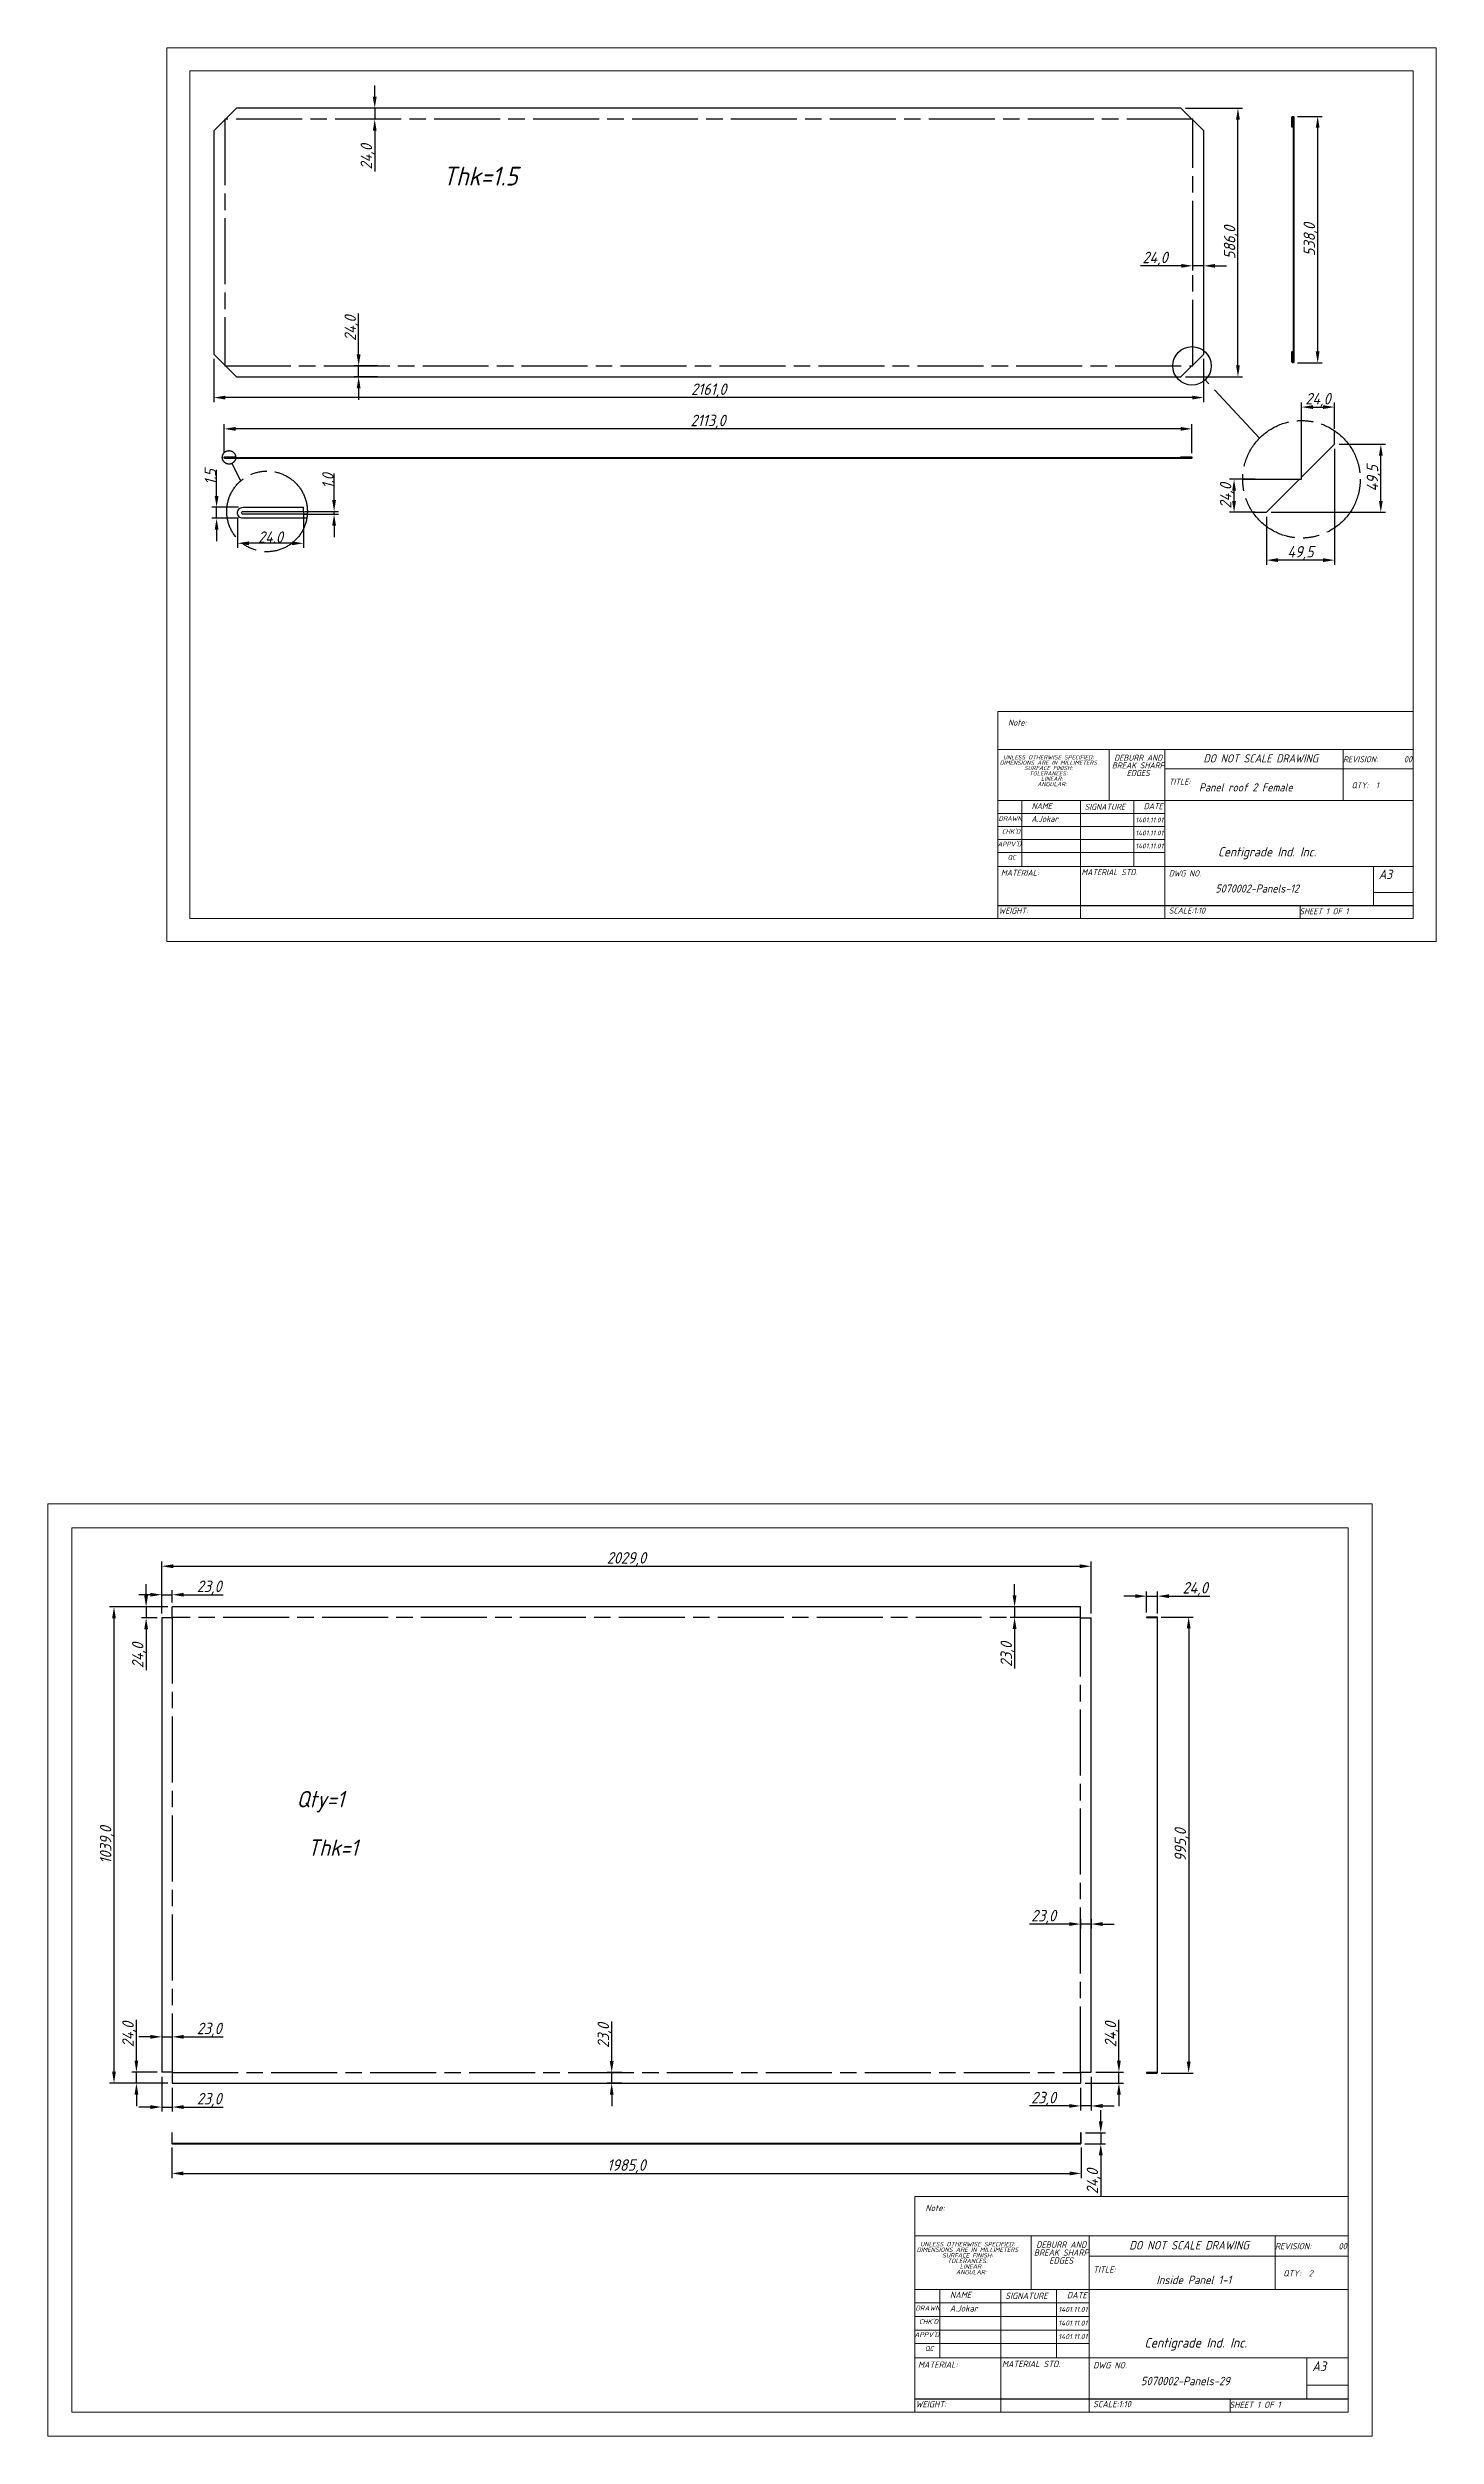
# Model space of a CAD drawing. Header units: inches. Extents: x 18597 to 101525, y -10106 to 51.
# Drawn here: x 54100 to 57131, y -5431 to -220 of the extents above; entities that cross this region are included whole.
import ezdxf

# ---------------------------------------------------------------- set-up
doc = ezdxf.new("R2010")
doc.units = ezdxf.units.IN
doc.header["$LTSCALE"] = 6
doc.header["$MEASUREMENT"] = 0
doc.linetypes.add('ACAD_ISO08W100', pattern=[36, 24, -3, 6, -3])
doc.linetypes.add('SLD-Solid', pattern=[0])
doc.styles.add('GENISO', font='geniso.shx', dxfattribs={"oblique": 15})
doc.dimstyles.new('Scale', dxfattribs={"dimscale": 10, "dimtxt": 2.5, "dimasz": 2.5, "dimexe": 1, "dimexo": 1, "dimgap": 0.1, "dimtad": 1, "dimdec": 1, "dimzin": 0, "dimtxsty": 'GENISO', "dimcen": 2.5, "dimclrd": 1, "dimclre": 1, "dimclrt": 256, "dimadec": 0, "dimazin": 0, "dimtfac": 1, "dimtdec": 1, "dimtmove": 0, "dimatfit": 3, "dimfxl": 1, "dimtzin": 0, "dimlwd": -1, "dimlwe": -1, "dimarcsym": 0})
doc.dimstyles.new('Scale 3', dxfattribs={"dimscale": 10, "dimtxt": 2.5, "dimasz": 2.5, "dimexe": 1, "dimexo": 1, "dimgap": 0.1, "dimtad": 1, "dimdec": 1, "dimlfac": 0.333333, "dimzin": 0, "dimtxsty": 'GENISO', "dimcen": 2.5, "dimclrd": 1, "dimclre": 1, "dimclrt": 256, "dimadec": 0, "dimazin": 0, "dimtfac": 1, "dimtdec": 1, "dimtmove": 0, "dimatfit": 3, "dimfxl": 1, "dimtzin": 0, "dimlwd": -1, "dimlwe": -1, "dimarcsym": 0})

# ---------------------------------------------------------------- blocks, each defined once
blk = doc.blocks.new('*D213')
at = {"color": 1, "transparency": 16777216}
for p, q in [((54725.1, -1206.7), (54725.1, -1148.6)), ((54660.8, -1231.7), (54735.1, -1231.7)), ((54660.8, -1237.7), (54735.1, -1237.7)), ((54725.1, -1237.7), (54725.1, -1231.7)), ((54725.1, -1262.7), (54725.1, -1287.7))]:
    blk.add_line(p, q, dxfattribs=at)
for points in [[(54721, -1206.7), (54729.3, -1206.7), (54725.1, -1231.7)], [(54721, -1262.7), (54729.3, -1262.7), (54725.1, -1237.7)]]:
    blk.add_solid(points, dxfattribs=at)
at = {"layer": 'Defpoints', "color": 0, "transparency": 16777216}
for p in [(54650.8, -1231.7), (54650.8, -1237.7), (54725.1, -1231.7)]:
    blk.add_point(p, dxfattribs=at)
at = {"transparency": 16777216, "insert": (54711.6, -1165.2), "char_height": 25, "attachment_point": 5, "rotation": 90, "style": 'GENISO'}
blk.add_mtext('1.0', dxfattribs=at)
blk = doc.blocks.new('*D214')
at = {"color": 1, "transparency": 16777216}
for p, q in [((54514.3, -1244.7), (54514.3, -1311.2)), ((54658.3, -1232.7), (54658.3, -1311.2)), ((54633.3, -1301.2), (54539.3, -1301.2))]:
    blk.add_line(p, q, dxfattribs=at)
for points in [[(54539.3, -1297), (54539.3, -1305.4), (54514.3, -1301.2)], [(54633.3, -1297), (54633.3, -1305.4), (54658.3, -1301.2)]]:
    blk.add_solid(points, dxfattribs=at)
at = {"layer": 'Defpoints', "color": 0, "transparency": 16777216}
for p in [(54514.3, -1234.7), (54658.3, -1222.7), (54514.3, -1301.2)]:
    blk.add_point(p, dxfattribs=at)
at = {"transparency": 16777216, "insert": (54586.3, -1287.7), "char_height": 25, "attachment_point": 5, "style": 'GENISO'}
blk.add_mtext('24.0', dxfattribs=at)
blk = doc.blocks.new('*D215')
at = {"color": 1, "transparency": 16777216}
for p, q in [((54468.6, -1197.7), (54468.6, -1140.6)), ((54516.3, -1222.7), (54458.6, -1222.7)), ((54516.3, -1246.7), (54458.6, -1246.7)), ((54468.6, -1246.7), (54468.6, -1222.7)), ((54468.6, -1271.7), (54468.6, -1296.7))]:
    blk.add_line(p, q, dxfattribs=at)
for points in [[(54464.5, -1197.7), (54472.8, -1197.7), (54468.6, -1222.7)], [(54464.5, -1271.7), (54472.8, -1271.7), (54468.6, -1246.7)]]:
    blk.add_solid(points, dxfattribs=at)
at = {"layer": 'Defpoints', "color": 0, "transparency": 16777216}
for p in [(54468.6, -1222.7), (54526.3, -1222.7), (54526.3, -1246.7)]:
    blk.add_point(p, dxfattribs=at)
at = {"transparency": 16777216, "insert": (54455.1, -1156.6), "char_height": 25, "attachment_point": 5, "rotation": 90, "style": 'GENISO'}
blk.add_mtext('1.5', dxfattribs=at)
blk = doc.blocks.new('*D218')
at = {"color": 1, "transparency": 16777216}
for p, q in [((54778.7, -889), (54778.7, -800.1)), ((54820.7, -914), (54768.7, -914)), ((54820.7, -938), (54768.7, -938)), ((54778.7, -938), (54778.7, -914)), ((54778.7, -963), (54778.7, -988))]:
    blk.add_line(p, q, dxfattribs=at)
for points in [[(54774.5, -889), (54782.9, -889), (54778.7, -914)], [(54774.5, -963), (54782.9, -963), (54778.7, -938)]]:
    blk.add_solid(points, dxfattribs=at)
at = {"layer": 'Defpoints', "color": 0, "transparency": 16777216}
for p in [(54778.7, -914), (54830.7, -914), (54830.7, -938)]:
    blk.add_point(p, dxfattribs=at)
at = {"transparency": 16777216, "insert": (54763.3, -832), "char_height": 25, "attachment_point": 5, "rotation": 90, "style": 'GENISO'}
blk.add_mtext('24,0', dxfattribs=at)
blk = doc.blocks.new('*D219')
at = {"color": 1, "transparency": 16777216}
for p, q in [((54813.9, -327), (54813.9, -302)), ((54832.7, -352), (54803.9, -352)), ((54813.9, -352), (54813.9, -376)), ((54832.7, -376), (54803.9, -376)), ((54813.9, -401), (54813.9, -490))]:
    blk.add_line(p, q, dxfattribs=at)
for points in [[(54809.7, -327), (54818, -327), (54813.9, -352)], [(54809.7, -401), (54818, -401), (54813.9, -376)]]:
    blk.add_solid(points, dxfattribs=at)
at = {"layer": 'Defpoints', "color": 0, "transparency": 16777216}
for p in [(54842.7, -352), (54813.9, -376), (54842.7, -376)]:
    blk.add_point(p, dxfattribs=at)
at = {"transparency": 16777216, "insert": (54798.5, -458), "char_height": 25, "attachment_point": 5, "rotation": 90, "style": 'GENISO'}
blk.add_mtext('24,0', dxfattribs=at)
blk = doc.blocks.new('*D220')
at = {"color": 1, "transparency": 16777216}
for p, q in [((56599.5, -655), (56599.5, -705.8)), ((56623.5, -655), (56623.5, -705.8)), ((56574.5, -695.8), (56485.6, -695.8)), ((56623.5, -695.8), (56599.5, -695.8)), ((56648.5, -695.8), (56673.5, -695.8))]:
    blk.add_line(p, q, dxfattribs=at)
for points in [[(56574.5, -691.6), (56574.5, -700), (56599.5, -695.8)], [(56648.5, -691.6), (56648.5, -700), (56623.5, -695.8)]]:
    blk.add_solid(points, dxfattribs=at)
at = {"layer": 'Defpoints', "color": 0, "transparency": 16777216}
for p in [(56599.5, -645), (56623.5, -645), (56599.5, -695.8)]:
    blk.add_point(p, dxfattribs=at)
at = {"transparency": 16777216, "insert": (56517.5, -680.4), "char_height": 25, "attachment_point": 5, "style": 'GENISO'}
blk.add_mtext('24,0', dxfattribs=at)
blk = doc.blocks.new('*D221')
at = {"color": 1, "transparency": 16777216}
for p, q in [((56584, -352), (56708.4, -352)), ((56698.4, -913), (56698.4, -377)), ((56584, -938), (56708.4, -938))]:
    blk.add_line(p, q, dxfattribs=at)
for points in [[(56694.2, -377), (56702.5, -377), (56698.4, -352)], [(56694.2, -913), (56702.5, -913), (56698.4, -938)]]:
    blk.add_solid(points, dxfattribs=at)
at = {"layer": 'Defpoints', "color": 0, "transparency": 16777216}
for p in [(56574, -352), (56698.4, -352), (56574, -938)]:
    blk.add_point(p, dxfattribs=at)
at = {"transparency": 16777216, "insert": (56683, -645), "char_height": 25, "attachment_point": 5, "rotation": 90, "style": 'GENISO'}
blk.add_mtext('586,0', dxfattribs=at)
blk = doc.blocks.new('*D222')
at = {"color": 1, "transparency": 16777216}
for p, q in [((54462.5, -898.5), (54462.5, -993.2)), ((56623.5, -898.5), (56623.5, -993.2)), ((56598.5, -983.2), (54487.5, -983.2))]:
    blk.add_line(p, q, dxfattribs=at)
for points in [[(54487.5, -979.1), (54487.5, -987.4), (54462.5, -983.2)], [(56598.5, -979.1), (56598.5, -987.4), (56623.5, -983.2)]]:
    blk.add_solid(points, dxfattribs=at)
at = {"layer": 'Defpoints', "color": 0, "transparency": 16777216}
for p in [(54462.5, -888.5), (56623.5, -888.5), (54462.5, -983.2)]:
    blk.add_point(p, dxfattribs=at)
at = {"transparency": 16777216, "insert": (55543, -967.9), "char_height": 25, "attachment_point": 5, "style": 'GENISO'}
blk.add_mtext('2161,0', dxfattribs=at)
blk = doc.blocks.new('*D223')
at = {"color": 1, "transparency": 16777216}
for p, q in [((56919.1, -1085.1), (57020.3, -1085.1)), ((57010.3, -1208.6), (57010.3, -1110.1)), ((56770.6, -1233.6), (57020.3, -1233.6))]:
    blk.add_line(p, q, dxfattribs=at)
for points in [[(57006.1, -1110.1), (57014.5, -1110.1), (57010.3, -1085.1)], [(57006.1, -1208.6), (57014.5, -1208.6), (57010.3, -1233.6)]]:
    blk.add_solid(points, dxfattribs=at)
at = {"layer": 'Defpoints', "color": 0, "transparency": 16777216}
for p in [(56909.1, -1085.1), (57010.3, -1085.1), (56760.6, -1233.6)]:
    blk.add_point(p, dxfattribs=at)
at = {"transparency": 16777216, "insert": (56994.9, -1159.3), "char_height": 25, "attachment_point": 5, "rotation": 90, "style": 'GENISO'}
blk.add_mtext('49,5', dxfattribs=at)
blk = doc.blocks.new('*D224')
at = {"color": 1, "transparency": 16777216}
for p, q in [((56909.1, -1095.1), (56909.1, -1347.9)), ((56760.6, -1243.6), (56760.6, -1347.9)), ((56884.1, -1337.9), (56785.6, -1337.9))]:
    blk.add_line(p, q, dxfattribs=at)
for points in [[(56785.6, -1333.7), (56785.6, -1342.1), (56760.6, -1337.9)], [(56884.1, -1333.7), (56884.1, -1342.1), (56909.1, -1337.9)]]:
    blk.add_solid(points, dxfattribs=at)
at = {"layer": 'Defpoints', "color": 0, "transparency": 16777216}
for p in [(56909.1, -1085.1), (56760.6, -1233.6), (56760.6, -1337.9)]:
    blk.add_point(p, dxfattribs=at)
at = {"transparency": 16777216, "insert": (56834.8, -1322.5), "char_height": 25, "attachment_point": 5, "style": 'GENISO'}
blk.add_mtext('49,5', dxfattribs=at)
blk = doc.blocks.new('*D225')
at = {"color": 1, "transparency": 16777216}
for p, q in [((56837.1, -1051.7), (56837.1, -994)), ((56862.1, -1004), (56884.1, -1004)), ((56909.1, -1051.7), (56909.1, -994))]:
    blk.add_line(p, q, dxfattribs=at)
for points in [[(56862.1, -999.8), (56862.1, -1008.1), (56837.1, -1004)], [(56884.1, -999.8), (56884.1, -1008.1), (56909.1, -1004)]]:
    blk.add_solid(points, dxfattribs=at)
at = {"layer": 'Defpoints', "color": 0, "transparency": 16777216}
for p in [(56909.1, -1004), (56837.1, -1061.7), (56909.1, -1061.7)]:
    blk.add_point(p, dxfattribs=at)
at = {"transparency": 16777216, "insert": (56873.1, -988.6), "char_height": 25, "attachment_point": 5, "style": 'GENISO'}
blk.add_mtext('24,0', dxfattribs=at)
blk = doc.blocks.new('*D226')
at = {"color": 1, "transparency": 16777216}
for p, q in [((56735.8, -1161.6), (56679.8, -1161.6)), ((56689.8, -1208.6), (56689.8, -1186.6)), ((56735.8, -1233.6), (56679.8, -1233.6))]:
    blk.add_line(p, q, dxfattribs=at)
for points in [[(56685.7, -1186.6), (56694, -1186.6), (56689.8, -1161.6)], [(56685.7, -1208.6), (56694, -1208.6), (56689.8, -1233.6)]]:
    blk.add_solid(points, dxfattribs=at)
at = {"layer": 'Defpoints', "color": 0, "transparency": 16777216}
for p in [(56689.8, -1161.6), (56745.8, -1161.6), (56745.8, -1233.6)]:
    blk.add_point(p, dxfattribs=at)
at = {"transparency": 16777216, "insert": (56674.4, -1197.6), "char_height": 25, "attachment_point": 5, "rotation": 90, "style": 'GENISO'}
blk.add_mtext('24,0', dxfattribs=at)
blk = doc.blocks.new('*D266')
at = {"color": 1, "transparency": 16777216}
for p, q in [((56828.3, -369.6), (56882.4, -369.6)), ((56872.4, -882.6), (56872.4, -394.6)), ((56828.3, -907.6), (56882.4, -907.6))]:
    blk.add_line(p, q, dxfattribs=at)
for points in [[(56868.2, -394.6), (56876.5, -394.6), (56872.4, -369.6)], [(56868.2, -882.6), (56876.5, -882.6), (56872.4, -907.6)]]:
    blk.add_solid(points, dxfattribs=at)
at = {"layer": 'Defpoints', "color": 0, "transparency": 16777216}
for p in [(56818.3, -369.6), (56872.4, -369.6), (56818.3, -907.6)]:
    blk.add_point(p, dxfattribs=at)
at = {"transparency": 16777216, "insert": (56857, -638.6), "char_height": 25, "attachment_point": 5, "rotation": 90, "style": 'GENISO'}
blk.add_mtext('538,0', dxfattribs=at)
blk = doc.blocks.new('*D267')
at = {"color": 1, "transparency": 16777216}
for p, q in [((54485, -1104.2), (54485, -1041.5)), ((56598, -1104.2), (56598, -1041.5)), ((56573, -1051.5), (54510, -1051.5))]:
    blk.add_line(p, q, dxfattribs=at)
for points in [[(54510, -1047.3), (54510, -1055.6), (54485, -1051.5)], [(56573, -1047.3), (56573, -1055.6), (56598, -1051.5)]]:
    blk.add_solid(points, dxfattribs=at)
at = {"layer": 'Defpoints', "color": 0, "transparency": 16777216}
for p in [(54485, -1051.5), (54485, -1114.2), (56598, -1114.2)]:
    blk.add_point(p, dxfattribs=at)
at = {"transparency": 16777216, "insert": (55541.5, -1036.1), "char_height": 25, "attachment_point": 5, "style": 'GENISO'}
blk.add_mtext('2113,0', dxfattribs=at)
blk = doc.blocks.new('*D534')
at = {"color": 1, "transparency": 16777216}
for p, q in [((54361.9, -3621.9), (54234.7, -3621.9)), ((54244.7, -4635.9), (54244.7, -3646.9)), ((54361.9, -4660.9), (54234.7, -4660.9))]:
    blk.add_line(p, q, dxfattribs=at)
for points in [[(54240.5, -3646.9), (54248.8, -3646.9), (54244.7, -3621.9)], [(54240.5, -4635.9), (54248.8, -4635.9), (54244.7, -4660.9)]]:
    blk.add_solid(points, dxfattribs=at)
at = {"layer": 'Defpoints', "color": 0, "transparency": 16777216}
for p in [(54244.7, -3621.9), (54371.9, -3621.9), (54371.9, -4660.9)]:
    blk.add_point(p, dxfattribs=at)
at = {"transparency": 16777216, "insert": (54229.3, -4141.4), "char_height": 25, "attachment_point": 5, "rotation": 90, "style": 'GENISO'}
blk.add_mtext('1039,0', dxfattribs=at)
blk = doc.blocks.new('*D535')
at = {"color": 1, "transparency": 16777216}
for p, q in [((54348.9, -3635.9), (54348.9, -3523.1)), ((54373.9, -3533.1), (56352.9, -3533.1)), ((56377.9, -3635.9), (56377.9, -3523.1))]:
    blk.add_line(p, q, dxfattribs=at)
for points in [[(54373.9, -3528.9), (54373.9, -3537.2), (54348.9, -3533.1)], [(56352.9, -3528.9), (56352.9, -3537.2), (56377.9, -3533.1)]]:
    blk.add_solid(points, dxfattribs=at)
at = {"layer": 'Defpoints', "color": 0, "transparency": 16777216}
for p in [(56377.9, -3533.1), (54348.9, -3645.9), (56377.9, -3645.9)]:
    blk.add_point(p, dxfattribs=at)
at = {"transparency": 16777216, "insert": (55363.4, -3517.7), "char_height": 25, "attachment_point": 5, "style": 'GENISO'}
blk.add_mtext('2029,0', dxfattribs=at)
blk = doc.blocks.new('*D536')
at = {"color": 1, "transparency": 16777216}
for p, q in [((56398.9, -4744.6), (56398.9, -4719.6)), ((56363.9, -4793.6), (56408.9, -4793.6)), ((56365.9, -4769.6), (56408.9, -4769.6)), ((56398.9, -4769.6), (56398.9, -4793.6)), ((56398.9, -4818.6), (56398.9, -4907.6))]:
    blk.add_line(p, q, dxfattribs=at)
for points in [[(56394.7, -4744.6), (56403.1, -4744.6), (56398.9, -4769.6)], [(56394.7, -4818.6), (56403.1, -4818.6), (56398.9, -4793.6)]]:
    blk.add_solid(points, dxfattribs=at)
at = {"layer": 'Defpoints', "color": 0, "transparency": 16777216}
for p in [(56353.9, -4793.6), (56355.9, -4769.6), (56398.9, -4793.6)]:
    blk.add_point(p, dxfattribs=at)
at = {"transparency": 16777216, "insert": (56383.5, -4875.6), "char_height": 25, "attachment_point": 5, "rotation": 90, "style": 'GENISO'}
blk.add_mtext('24,0', dxfattribs=at)
blk = doc.blocks.new('*D537')
at = {"color": 1, "transparency": 16777216}
for p, q in [((54370.9, -4801.6), (54370.9, -4867.9)), ((56355.9, -4801.6), (56355.9, -4867.9)), ((54395.9, -4857.9), (56330.9, -4857.9))]:
    blk.add_line(p, q, dxfattribs=at)
for points in [[(54395.9, -4853.7), (54395.9, -4862.1), (54370.9, -4857.9)], [(56330.9, -4853.7), (56330.9, -4862.1), (56355.9, -4857.9)]]:
    blk.add_solid(points, dxfattribs=at)
at = {"layer": 'Defpoints', "color": 0, "transparency": 16777216}
for p in [(54370.9, -4791.6), (56355.9, -4791.6), (56355.9, -4857.9)]:
    blk.add_point(p, dxfattribs=at)
at = {"transparency": 16777216, "insert": (55363.4, -4842.5), "char_height": 25, "attachment_point": 5, "style": 'GENISO'}
blk.add_mtext('1985,0', dxfattribs=at)
blk = doc.blocks.new('*D538')
at = {"color": 1, "transparency": 16777216}
for p, q in [((56499, -3633.9), (56499, -3588.4)), ((56523, -3635.9), (56523, -3588.4)), ((56474, -3598.4), (56449, -3598.4)), ((56499, -3598.4), (56523, -3598.4)), ((56548, -3598.4), (56637, -3598.4))]:
    blk.add_line(p, q, dxfattribs=at)
for points in [[(56474, -3594.2), (56474, -3602.5), (56499, -3598.4)], [(56548, -3594.2), (56548, -3602.5), (56523, -3598.4)]]:
    blk.add_solid(points, dxfattribs=at)
at = {"layer": 'Defpoints', "color": 0, "transparency": 16777216}
for p in [(56499, -3643.9), (56523, -3598.4), (56523, -3645.9)]:
    blk.add_point(p, dxfattribs=at)
at = {"transparency": 16777216, "insert": (56605, -3583), "char_height": 25, "attachment_point": 5, "style": 'GENISO'}
blk.add_mtext('24,0', dxfattribs=at)
blk = doc.blocks.new('*D539')
at = {"color": 1, "transparency": 16777216}
for p, q in [((56531, -3643.9), (56600.8, -3643.9)), ((56590.8, -3668.9), (56590.8, -4613.9)), ((56531, -4638.9), (56600.8, -4638.9))]:
    blk.add_line(p, q, dxfattribs=at)
for points in [[(56586.6, -3668.9), (56595, -3668.9), (56590.8, -3643.9)], [(56586.6, -4613.9), (56595, -4613.9), (56590.8, -4638.9)]]:
    blk.add_solid(points, dxfattribs=at)
at = {"layer": 'Defpoints', "color": 0, "transparency": 16777216}
for p in [(56521, -3643.9), (56521, -4638.9), (56590.8, -4638.9)]:
    blk.add_point(p, dxfattribs=at)
at = {"transparency": 16777216, "insert": (56575.4, -4141.4), "char_height": 25, "attachment_point": 5, "rotation": 90, "style": 'GENISO'}
blk.add_mtext('995,0', dxfattribs=at)
blk = doc.blocks.new('*D540')
at = {"color": 1, "transparency": 16777216}
for p, q in [((55331.2, -4612.9), (55331.2, -4526.4)), ((55353.4, -4637.9), (55321.2, -4637.9)), ((55331.2, -4660.9), (55331.2, -4637.9)), ((55353.4, -4660.9), (55321.2, -4660.9)), ((55331.2, -4685.9), (55331.2, -4710.9))]:
    blk.add_line(p, q, dxfattribs=at)
for points in [[(55327.1, -4612.9), (55335.4, -4612.9), (55331.2, -4637.9)], [(55327.1, -4685.9), (55335.4, -4685.9), (55331.2, -4660.9)]]:
    blk.add_solid(points, dxfattribs=at)
at = {"layer": 'Defpoints', "color": 0, "transparency": 16777216}
for p in [(55331.2, -4637.9), (55363.4, -4637.9), (55363.4, -4660.9)]:
    blk.add_point(p, dxfattribs=at)
at = {"transparency": 16777216, "insert": (55315.8, -4557.1), "char_height": 25, "attachment_point": 5, "rotation": 90, "style": 'GENISO'}
blk.add_mtext('23,0', dxfattribs=at)
blk = doc.blocks.new('*D541')
at = {"color": 1, "transparency": 16777216}
for p, q in [((54323.9, -4559.9), (54298.9, -4559.9)), ((54348.9, -4543.9), (54348.9, -4569.9)), ((54348.9, -4559.9), (54371.9, -4559.9)), ((54371.9, -4543.9), (54371.9, -4569.9)), ((54396.9, -4559.9), (54483.3, -4559.9))]:
    blk.add_line(p, q, dxfattribs=at)
for points in [[(54323.9, -4555.7), (54323.9, -4564), (54348.9, -4559.9)], [(54396.9, -4555.7), (54396.9, -4564), (54371.9, -4559.9)]]:
    blk.add_solid(points, dxfattribs=at)
at = {"layer": 'Defpoints', "color": 0, "transparency": 16777216}
for p in [(54348.9, -4533.9), (54371.9, -4533.9), (54371.9, -4559.9)]:
    blk.add_point(p, dxfattribs=at)
at = {"transparency": 16777216, "insert": (54452.6, -4544.5), "char_height": 25, "attachment_point": 5, "style": 'GENISO'}
blk.add_mtext('23,0', dxfattribs=at)
blk = doc.blocks.new('*D542')
at = {"color": 1, "transparency": 16777216}
for p, q in [((56329.9, -4313.8), (56243.4, -4313.8)), ((56354.9, -4303.5), (56354.9, -4323.8)), ((56377.9, -4313.8), (56354.9, -4313.8)), ((56377.9, -4303.5), (56377.9, -4323.8)), ((56402.9, -4313.8), (56427.9, -4313.8))]:
    blk.add_line(p, q, dxfattribs=at)
for points in [[(56329.9, -4309.6), (56329.9, -4318), (56354.9, -4313.8)], [(56402.9, -4309.6), (56402.9, -4318), (56377.9, -4313.8)]]:
    blk.add_solid(points, dxfattribs=at)
at = {"layer": 'Defpoints', "color": 0, "transparency": 16777216}
for p in [(56354.9, -4293.5), (56354.9, -4313.8), (56377.9, -4293.5)]:
    blk.add_point(p, dxfattribs=at)
at = {"transparency": 16777216, "insert": (56274.1, -4298.4), "char_height": 25, "attachment_point": 5, "style": 'GENISO'}
blk.add_mtext('23,0', dxfattribs=at)
blk = doc.blocks.new('*D543')
at = {"color": 1, "transparency": 16777216}
for p, q in [((56210.8, -3596.9), (56210.8, -3571.9)), ((56221.3, -3621.9), (56200.8, -3621.9)), ((56221.3, -3644.9), (56200.8, -3644.9)), ((56210.8, -3621.9), (56210.8, -3644.9)), ((56210.8, -3669.9), (56210.8, -3756.3))]:
    blk.add_line(p, q, dxfattribs=at)
for points in [[(56206.6, -3596.9), (56214.9, -3596.9), (56210.8, -3621.9)], [(56206.6, -3669.9), (56214.9, -3669.9), (56210.8, -3644.9)]]:
    blk.add_solid(points, dxfattribs=at)
at = {"layer": 'Defpoints', "color": 0, "transparency": 16777216}
for p in [(56210.8, -3644.9), (56231.3, -3621.9), (56231.3, -3644.9)]:
    blk.add_point(p, dxfattribs=at)
at = {"transparency": 16777216, "insert": (56195.4, -3725.6), "char_height": 25, "attachment_point": 5, "rotation": 90, "style": 'GENISO'}
blk.add_mtext('23,0', dxfattribs=at)
blk = doc.blocks.new('*D544')
at = {"color": 1, "transparency": 16777216}
for p, q in [((56438.5, -4611.9), (56438.5, -4522.9)), ((56387.9, -4636.9), (56448.5, -4636.9)), ((56438.5, -4660.9), (56438.5, -4636.9)), ((56364.9, -4660.9), (56448.5, -4660.9)), ((56438.5, -4685.9), (56438.5, -4710.9))]:
    blk.add_line(p, q, dxfattribs=at)
for points in [[(56434.3, -4611.9), (56442.6, -4611.9), (56438.5, -4636.9)], [(56434.3, -4685.9), (56442.6, -4685.9), (56438.5, -4660.9)]]:
    blk.add_solid(points, dxfattribs=at)
at = {"layer": 'Defpoints', "color": 0, "transparency": 16777216}
for p in [(56377.9, -4636.9), (56438.5, -4636.9), (56354.9, -4660.9)]:
    blk.add_point(p, dxfattribs=at)
at = {"transparency": 16777216, "insert": (56423.1, -4554.9), "char_height": 25, "attachment_point": 5, "rotation": 90, "style": 'GENISO'}
blk.add_mtext('24,0', dxfattribs=at)
blk = doc.blocks.new('*D545')
at = {"color": 1, "transparency": 16777216}
for p, q in [((56354.9, -4670.9), (56354.9, -4720.7)), ((56377.9, -4646.9), (56377.9, -4720.7)), ((56329.9, -4710.7), (56243.4, -4710.7)), ((56377.9, -4710.7), (56354.9, -4710.7)), ((56402.9, -4710.7), (56427.9, -4710.7))]:
    blk.add_line(p, q, dxfattribs=at)
for points in [[(56329.9, -4706.5), (56329.9, -4714.9), (56354.9, -4710.7)], [(56402.9, -4706.5), (56402.9, -4714.9), (56377.9, -4710.7)]]:
    blk.add_solid(points, dxfattribs=at)
at = {"layer": 'Defpoints', "color": 0, "transparency": 16777216}
for p in [(56377.9, -4636.9), (56354.9, -4660.9), (56354.9, -4710.7)]:
    blk.add_point(p, dxfattribs=at)
at = {"transparency": 16777216, "insert": (56274.1, -4695.3), "char_height": 25, "attachment_point": 5, "style": 'GENISO'}
blk.add_mtext('23,0', dxfattribs=at)
blk = doc.blocks.new('*D546')
at = {"color": 1, "transparency": 16777216}
for p, q in [((54348.9, -4646.9), (54348.9, -4723.1)), ((54371.9, -4670.9), (54371.9, -4723.1)), ((54323.9, -4713.1), (54298.9, -4713.1)), ((54348.9, -4713.1), (54371.9, -4713.1)), ((54396.9, -4713.1), (54483.3, -4713.1))]:
    blk.add_line(p, q, dxfattribs=at)
for points in [[(54323.9, -4708.9), (54323.9, -4717.3), (54348.9, -4713.1)], [(54396.9, -4708.9), (54396.9, -4717.3), (54371.9, -4713.1)]]:
    blk.add_solid(points, dxfattribs=at)
at = {"layer": 'Defpoints', "color": 0, "transparency": 16777216}
for p in [(54348.9, -4636.9), (54371.9, -4660.9), (54371.9, -4713.1)]:
    blk.add_point(p, dxfattribs=at)
at = {"transparency": 16777216, "insert": (54452.6, -4697.7), "char_height": 25, "attachment_point": 5, "style": 'GENISO'}
blk.add_mtext('23,0', dxfattribs=at)
blk = doc.blocks.new('*D547')
at = {"color": 1, "transparency": 16777216}
for p, q in [((54293.6, -4611.9), (54293.6, -4522.9)), ((54338.9, -4636.9), (54283.6, -4636.9)), ((54293.6, -4660.9), (54293.6, -4636.9)), ((54361.9, -4660.9), (54283.6, -4660.9)), ((54293.6, -4685.9), (54293.6, -4710.9))]:
    blk.add_line(p, q, dxfattribs=at)
for points in [[(54289.4, -4611.9), (54297.7, -4611.9), (54293.6, -4636.9)], [(54289.4, -4685.9), (54297.7, -4685.9), (54293.6, -4660.9)]]:
    blk.add_solid(points, dxfattribs=at)
at = {"layer": 'Defpoints', "color": 0, "transparency": 16777216}
for p in [(54293.6, -4636.9), (54348.9, -4636.9), (54371.9, -4660.9)]:
    blk.add_point(p, dxfattribs=at)
at = {"transparency": 16777216, "insert": (54278.2, -4554.9), "char_height": 25, "attachment_point": 5, "rotation": 90, "style": 'GENISO'}
blk.add_mtext('24,0', dxfattribs=at)
blk = doc.blocks.new('*D548')
at = {"color": 1, "transparency": 16777216}
for p, q in [((54314.8, -3596.9), (54314.8, -3571.9)), ((54361.9, -3621.9), (54304.8, -3621.9)), ((54338.9, -3645.9), (54304.8, -3645.9)), ((54314.8, -3621.9), (54314.8, -3645.9)), ((54314.8, -3670.9), (54314.8, -3759.8))]:
    blk.add_line(p, q, dxfattribs=at)
for points in [[(54310.6, -3596.9), (54319, -3596.9), (54314.8, -3621.9)], [(54310.6, -3670.9), (54319, -3670.9), (54314.8, -3645.9)]]:
    blk.add_solid(points, dxfattribs=at)
at = {"layer": 'Defpoints', "color": 0, "transparency": 16777216}
for p in [(54314.8, -3645.9), (54348.9, -3645.9), (54371.9, -3621.9)]:
    blk.add_point(p, dxfattribs=at)
at = {"transparency": 16777216, "insert": (54299.4, -3727.9), "char_height": 25, "attachment_point": 5, "rotation": 90, "style": 'GENISO'}
blk.add_mtext('24,0', dxfattribs=at)
blk = doc.blocks.new('*D549')
at = {"color": 1, "transparency": 16777216}
for p, q in [((54323.9, -3595.2), (54298.9, -3595.2)), ((54348.9, -3635.9), (54348.9, -3585.2)), ((54348.9, -3595.2), (54371.9, -3595.2)), ((54371.9, -3611.9), (54371.9, -3585.2)), ((54396.9, -3595.2), (54483.3, -3595.2))]:
    blk.add_line(p, q, dxfattribs=at)
for points in [[(54323.9, -3591.1), (54323.9, -3599.4), (54348.9, -3595.2)], [(54396.9, -3591.1), (54396.9, -3599.4), (54371.9, -3595.2)]]:
    blk.add_solid(points, dxfattribs=at)
at = {"layer": 'Defpoints', "color": 0, "transparency": 16777216}
for p in [(54371.9, -3595.2), (54348.9, -3645.9), (54371.9, -3621.9)]:
    blk.add_point(p, dxfattribs=at)
at = {"transparency": 16777216, "insert": (54452.6, -3579.8), "char_height": 25, "attachment_point": 5, "style": 'GENISO'}
blk.add_mtext('23,0', dxfattribs=at)

msp = doc.modelspace()

# ---------------------------------------------------------------- linework, layer by layer
for p, q in [((54488.02, -376.02), (54512.02, -352.02)), ((56598.02, -376.02), (56574.02, -352.02)), ((54486.52, -377.52), (54462.52, -401.52)), ((56599.52, -377.52), (56623.52, -401.52)), ((56817.76, -393.59), (56816.26, -393.59)), ((56817.76, -883.59), (56816.26, -883.59)), ((54486.52, -912.52), (54462.52, -888.52)), ((54488.02, -914.02), (54512.02, -938.02)), ((56598.02, -914.02), (56574.02, -938.02)), ((56599.52, -912.52), (56623.52, -888.52)), ((56837.06, -1157.1), (56909.06, -1085.1)), ((54509.01, -1113.7), (54509.01, -1112.2)), ((56574.01, -1113.7), (56574.01, -1112.2)), ((56832.56, -1161.6), (56760.56, -1233.6)), ((54658.29, -1231.67), (54658.29, -1222.67)), ((56174.41, -2091.36), (57081.21, -2091.36)), ((54371.85, -3645.87), (54348.85, -3645.87)), ((54371.85, -3644.87), (54371.85, -3621.87)), ((56354.85, -3644.87), (56354.85, -3621.87)), ((56354.85, -3645.87), (56377.85, -3645.87)), ((54371.85, -4636.87), (54348.85, -4636.87)), ((54371.85, -4637.87), (54371.85, -4660.87)), ((56354.85, -4636.87), (56377.85, -4636.87)), ((56354.85, -4637.87), (56354.85, -4660.87)), ((55993.01, -5349.45), (56939.15, -5349.45))]:
    msp.add_line(p, q)
at = {"linetype": 'ACAD_ISO08W100'}
for p, q in [((56745.33, -1071.99), (56626.62, -944.69)), ((54521.89, -1165.88), (54502.33, -1126.82))]:
    msp.add_line(p, q, dxfattribs=at)
at = {"color": 7, "linetype": 'SLD-Solid', "lineweight": 0}
for p, q in [((56174.41, -1668.36), (57081.21, -1668.36)), ((56174.41, -1668.36), (56174.41, -1750.8)), ((56174.41, -1750.8), (57081.21, -1750.8)), ((56174.41, -1750.8), (56174.41, -2118.07)), ((56417.47, -1750.8), (56417.47, -1862.65)), ((56539, -1750.8), (56539, -2119.74)), ((56928.23, -1862.65), (56928.23, -1750.8)), ((57081.21, -1793.37), (56539, -1793.37)), ((57081.21, -1862.65), (56174.41, -1862.65)), ((56226.49, -1862.65), (56226.49, -2006.22)), ((56354.64, -1862.65), (56354.64, -2118.07)), ((56470.88, -1862.65), (56470.88, -2006.22)), ((56539, -2118.07), (56539, -1862.65)), ((56539, -1891.03), (56174.41, -1891.03)), ((56539, -1919.41), (56174.41, -1919.41)), ((56539, -1947.79), (56174.41, -1947.79)), ((56539, -1976.17), (56174.41, -1976.17)), ((56243.85, -2006.22), (56174.41, -2006.22)), ((56243.85, -2006.22), (57081.21, -2006.22)), ((56994.4, -2091.36), (56994.4, -2006.22)), ((57081.21, -2062.98), (56994.4, -2062.98)), ((56834.14, -2119.74), (56834.14, -2091.36)), ((55993.01, -4908.1), (56939.15, -4908.1)), ((55993.01, -4908.1), (55993.01, -4994.12)), ((55993.01, -4994.12), (56939.15, -4994.12)), ((55993.01, -4994.12), (55993.01, -5377.32)), ((56246.61, -4994.12), (56246.61, -5110.82)), ((56373.41, -4994.12), (56373.41, -5379.06)), ((56779.53, -5110.82), (56779.53, -4994.12)), ((56939.15, -5038.54), (56373.41, -5038.54)), ((56939.15, -5110.82), (55993.01, -5110.82)), ((56373.41, -5140.43), (55993.01, -5140.43)), ((56047.35, -5110.82), (56047.35, -5260.62)), ((56181.06, -5110.82), (56181.06, -5377.32)), ((56302.34, -5110.82), (56302.34, -5260.62)), ((56373.41, -5377.32), (56373.41, -5110.82)), ((56373.41, -5170.04), (55993.01, -5170.04)), ((56373.41, -5199.65), (55993.01, -5199.65)), ((56373.41, -5229.26), (55993.01, -5229.26)), ((56065.46, -5260.62), (55993.01, -5260.62)), ((56065.46, -5260.62), (56939.15, -5260.62)), ((56848.58, -5349.45), (56848.58, -5260.62)), ((56681.36, -5379.06), (56681.36, -5349.45)), ((56939.15, -5319.84), (56848.58, -5319.84))]:
    msp.add_line(p, q, dxfattribs=at)
for points in [[(54360.13, -219.99), (57131.29, -219.99), (57131.29, -2169.82), (54360.13, -2169.82)], [(54410.21, -270.07), (57081.21, -270.07), (57081.21, -2119.74), (54410.21, -2119.74)], [(54100.02, -3396.89), (56991.41, -3396.89), (56991.41, -5431.31), (54100.02, -5431.31)], [(54152.27, -3449.14), (56939.15, -3449.14), (56939.15, -5379.06), (54152.27, -5379.06)]]:
    msp.add_lwpolyline(points, close=True, dxfattribs=at)
for points in [[(56574.02, -352.02), (54512.02, -352.02)], [(54462.52, -401.52), (54462.52, -888.52)], [(56623.52, -888.52), (56623.52, -401.52)], [(54512.02, -938.02), (56574.02, -938.02)], [(56909.06, -1085.1), (56909.06, -1055.48)], [(56730.94, -1233.6), (56760.56, -1233.6)], [(54348.85, -3645.87), (54348.85, -4636.87)], [(56354.85, -3621.87), (54371.85, -3621.87)], [(56377.85, -4636.87), (56377.85, -3645.87)], [(54371.85, -4660.87), (56354.85, -4660.87)]]:
    msp.add_lwpolyline(points)
at = {"linetype": 'ACAD_ISO08W100'}
for points in [[(56599.52, -376.02), (54486.52, -376.02), (54486.52, -914.02), (56599.52, -914.02)], [(54371.85, -4637.87), (56354.85, -4637.87), (56354.85, -3644.87), (54371.85, -3644.87)]]:
    msp.add_lwpolyline(points, close=True, dxfattribs=at)
for points in [[(56816.26, -393.59), (56816.26, -371.59, -0.4142136), (56818.26, -369.59), (56818.26, -369.59, -0.4142136), (56820.26, -371.59), (56820.26, -905.59, -0.4142136), (56818.26, -907.59), (56818.26, -907.59, -0.4142136), (56816.26, -905.59), (56816.26, -883.59)], [(56817.76, -393.59), (56817.76, -371.59, -0.4142136), (56818.26, -371.09, -0.4142136), (56818.76, -371.59), (56818.76, -905.59, -0.4142136), (56818.26, -906.09, -0.4142136), (56817.76, -905.59), (56817.76, -883.59)], [(56574.01, -1112.2), (56596.01, -1112.2, -0.4142136), (56598.01, -1114.2), (56598.01, -1114.2, -0.4142136), (56596.01, -1116.2), (54487.01, -1116.2, -0.4142136), (54485.01, -1114.2), (54485.01, -1114.2, -0.4142136), (54487.01, -1112.2), (54509.01, -1112.2)], [(56574.01, -1113.7), (56596.01, -1113.7, -0.4142136), (56596.51, -1114.2, -0.4142136), (56596.01, -1114.7), (54487.01, -1114.7, -0.4142136), (54486.51, -1114.2, -0.4142136), (54487.01, -1113.7), (54509.01, -1113.7)], [(54665.53, -1246.67), (54526.29, -1246.67, -0.4142136), (54514.29, -1234.67), (54514.29, -1234.67, -0.4142136), (54526.29, -1222.67), (54658.29, -1222.67)], [(54666.61, -1237.67), (54526.29, -1237.67, -0.4142136), (54523.29, -1234.67, -0.4142136), (54526.29, -1231.67), (54658.29, -1231.67)]]:
    msp.add_lwpolyline(points, format="xyb")
msp.add_lwpolyline([(56708.82, -1161.6), (56837.06, -1161.6), (56837.06, -1033.36)], dxfattribs=at)
for points in [[(56499.02, -4638.87), (56521.02, -4638.87, 0.4142136), (56523.02, -4636.87), (56523.02, -3645.87, 0.4142136), (56521.02, -3643.87), (56499.02, -3643.87), (56499.02, -3644.87), (56521.02, -3644.87, -0.4142136), (56522.02, -3645.87), (56522.02, -4636.87, -0.4142136), (56521.02, -4637.87), (56499.02, -4637.87)], [(54370.85, -4769.62), (54370.85, -4791.62, 0.4142136), (54372.85, -4793.62), (56353.85, -4793.62, 0.4142136), (56355.85, -4791.62), (56355.85, -4769.62), (56354.85, -4769.62), (56354.85, -4791.62, -0.4142136), (56353.85, -4792.62), (54372.85, -4792.62, -0.4142136), (54371.85, -4791.62), (54371.85, -4769.62)]]:
    msp.add_lwpolyline(points, format="xyb", close=True)
msp.add_circle((56598.02, -914.02), 41.93)
for centre, radius in [((56837.06, -1161.6), 128.24), ((54495.77, -1113.7), 14.67), ((54578.8, -1231.67), 88.01)]:
    msp.add_circle(centre, radius, dxfattribs=at)

# ---------------------------------------------------------------- texts
at = {"style": 'GENISO', "oblique": 15}
for s, height, p in [('Thk=1.5', 40.989, (54962.24, -520.53)), ('Qty=1', 35.747, (54643.14, -4059.18)), ('Thk=1', 35.747, (54667.23, -4165.06))]:
    msp.add_text(s, height=height, dxfattribs=at).set_placement(p)
at = {"attachment_point": 5, "style": 'GENISO'}
for s, insert, char_height in [('Note:', (56216.65, -1692.49), 13.165), ('UNLESS OTHERWISE SPECIFIED:', (56284.51, -1768.13), 9.2158), ('DEBURR AND', (56480.61, -1769.14), 13.165), ('DO NOT SCALE DRAWING', (56748.08, -1770.52), 17.7227), ('REVISION:       00', (57003.05, -1772.39), 13.1654), ('DIMENSIONS ARE IN MILLIMETERS', (56284.51, -1779.82), 9.2158), ('SURFACE FINISH:', (56284.51, -1791.5), 9.2158), ('TOLERANCES:', (56284.51, -1803.19), 9.2158), ('ANGULAR:', (56292.4, -1826.56), 9.216), ('LINEAR:', (56292.4, -1814.87), 9.216), ('BREAK SHARP', (56480.61, -1785.83), 13.1654), ('EDGES', (56480.61, -1802.52), 13.165), ('TITLE:', (56570.96, -1821.38), 13.165), ('QTY:  1', (56976.19, -1829.15), 13.165), ('NAME', (56270.04, -1874.33), 13.165), ('SIGNATURE', (56407.88, -1876.21), 13.165), ('DATE', (56513.46, -1874.74), 13.165), ('Panel roof 2 Female', (56715.6, -1833.73), 17.7227), ('DRAWN', (56201.17, -1901.82), 10.127), ("CHK'D", (56203.14, -1930.02), 10.127), ('A.Jokar', (56276.49, -1902.5), 13.165), ('1401.11.01', (56504.95, -1904.74), 10.532), ('1401.11.01', (56504.95, -1933.12), 10.532), ("APPV'D", (56199.55, -1957.37), 10.127), ('1401.11.01', (56504.95, -1961.5), 10.532), ('Centigrade Ind. Inc.', (56761.93, -1977.38), 20.2545), ('MATERIAL:', (56222.42, -2020.18), 13.165), ('QC', (56204.38, -1986.41), 10.127), ('MATERIAL STD.', (56417.58, -2018.69), 13.1654), ('DWG NO.', (56582.56, -2021.45), 13.165), ('A3', (57020.25, -2023.54), 20.254), ('5070002-Panels-12', (56740.35, -2054.42), 17.7227), ('WEIGHT:', (56207.94, -2102.87), 13.165), ('SCALE:1:10', (56586.93, -2102.56), 13.165), ('SHEET 1 OF 1', (56886.1, -2103.96), 13.1654), ('Note:', (56037.08, -4933.28), 13.737), ('DIMENSIONS ARE IN MILLIMETERS', (56107.89, -5024.39), 9.6156), ('UNLESS OTHERWISE SPECIFIED:', (56107.89, -5012.2), 9.6156), ('SURFACE FINISH:', (56107.89, -5036.59), 9.6156), ('TOLERANCES:', (56107.89, -5048.78), 9.6156), ('BREAK SHARP', (56312.5, -5030.66), 13.7366), ('DEBURR AND', (56312.5, -5013.25), 13.737), ('EDGES', (56312.5, -5048.08), 13.737), ('DO NOT SCALE DRAWING', (56591.57, -5014.69), 18.4916), ('REVISION:       00', (56857.6, -5016.64), 13.7366), ('ANGULAR:', (56116.12, -5073.16), 9.616), ('LINEAR:', (56116.12, -5060.97), 9.616), ('TITLE:', (56406.77, -5067.76), 13.737), ('Inside Panel 1-1', (56601.97, -5090.27), 18.4916), ('QTY:  2', (56829.57, -5075.86), 13.737), ('DRAWN', (56020.93, -5151.69), 10.567), ('A.Jokar', (56099.52, -5152.4), 13.737), ('NAME', (56092.79, -5123), 13.737), ('SIGNATURE', (56236.61, -5124.97), 13.737), ('1401.11.01', (56337.89, -5154.73), 10.989), ('DATE', (56346.77, -5123.44), 13.737), ("APPV'D", (56019.25, -5209.65), 10.567), ("CHK'D", (56022.99, -5181.11), 10.567), ('1401.11.01', (56337.89, -5184.34), 10.989), ('1401.11.01', (56337.89, -5213.95), 10.989), ('QC', (56024.28, -5239.95), 10.567), ('Centigrade Ind. Inc.', (56606.02, -5230.52), 21.1333), ('MATERIAL:', (56043.1, -5275.19), 13.737), ('MATERIAL STD.', (56246.73, -5273.63), 13.7366), ('DWG NO.', (56418.87, -5276.51), 13.737), ('5070002-Panels-29', (56583.5, -5310.91), 18.4916), ('A3', (56875.55, -5278.69), 21.133), ('WEIGHT:', (56028, -5361.46), 13.737), ('SCALE:1:10', (56423.43, -5361.14), 13.737), ('SHEET 1 OF 1', (56735.58, -5362.6), 13.7366)]:
    msp.add_mtext(s, dxfattribs=dict(at, insert=insert, char_height=char_height))

# ---------------------------------------------------------------- dimensions: what is measured, and where the dimension line sits
for base, p1, p2, dimstyle, picture, middle in [((54813.88, -376.02), (54842.72, -352.02), (54842.72, -376.02), 'Scale', '*D219', (54798.5, -458.01)), ((56698.35, -352.02), (56574.02, -938.02), (56574.02, -352.02), 'Scale', '*D221', (56682.98, -645.02)), ((56872.37, -369.59), (56818.26, -907.59), (56818.26, -369.59), 'Scale', '*D266', (56856.99, -638.59)), ((54778.69, -914.02), (54830.74, -938.02), (54830.74, -914.02), 'Scale', '*D218', (54763.31, -832.04)), ((57010.3, -1085.1), (56760.56, -1233.6), (56909.06, -1085.1), 'Scale 3', '*D223', (56994.93, -1159.35)), ((56689.82, -1161.6), (56745.75, -1233.6), (56745.75, -1161.6), 'Scale 3', '*D226', (56674.45, -1197.6)), ((54314.8, -3645.87), (54371.85, -3621.87), (54348.85, -3645.87), 'Scale', '*D548', (54299.42, -3727.86)), ((56210.78, -3644.87), (56231.31, -3621.87), (56231.31, -3644.87), 'Scale', '*D543', (56195.4, -3725.61)), ((54244.67, -3621.87), (54371.85, -4660.87), (54371.85, -3621.87), 'Scale', '*D534', (54229.3, -4141.37)), ((56590.81, -4638.87), (56521.02, -3643.87), (56521.02, -4638.87), 'Scale', '*D539', (56575.44, -4141.37)), ((54293.56, -4636.87), (54371.85, -4660.87), (54348.85, -4636.87), 'Scale', '*D547', (54278.19, -4554.89)), ((55331.22, -4637.87), (55363.35, -4660.87), (55363.35, -4637.87), 'Scale', '*D540', (55315.84, -4557.14)), ((56438.46, -4636.87), (56354.85, -4660.87), (56377.85, -4636.87), 'Scale', '*D544', (56423.08, -4554.89)), ((56398.92, -4793.62), (56355.85, -4769.62), (56353.85, -4793.62), 'Scale', '*D536', (56383.54, -4875.61))]:
    dim = msp.add_linear_dim(base=base, p1=p1, p2=p2, angle=90, dimstyle=dimstyle)
    dim.commit()
    dim.dimension.update_dxf_attribs({"geometry": picture, "text_midpoint": middle})
for base, p1, p2, dimstyle, picture, middle in [((56599.52, -695.8), (56623.52, -645.02), (56599.52, -645.02), 'Scale', '*D220', (56517.54, -680.42)), ((54462.52, -983.23), (56623.52, -888.52), (54462.52, -888.52), 'Scale', '*D222', (55543.02, -967.86)), ((56909.06, -1003.97), (56837.06, -1061.74), (56909.06, -1061.74), 'Scale 3', '*D225', (56873.06, -988.59)), ((54485.01, -1051.46), (56598.01, -1114.2), (54485.01, -1114.2), 'Scale', '*D267', (55541.51, -1036.08)), ((56760.56, -1337.89), (56909.06, -1085.1), (56760.56, -1233.6), 'Scale 3', '*D224', (56834.81, -1322.52)), ((56377.85, -3533.05), (54348.85, -3645.87), (56377.85, -3645.87), 'Scale', '*D535', (55363.35, -3517.68)), ((54371.85, -3595.22), (54348.85, -3645.87), (54371.85, -3621.87), 'Scale', '*D549', (54452.58, -3579.85)), ((56523.02, -3598.36), (56499.02, -3643.87), (56523.02, -3645.87), 'Scale', '*D538', (56605, -3582.99)), ((56354.85, -4313.81), (56377.85, -4293.48), (56354.85, -4293.48), 'Scale', '*D542', (56274.12, -4298.43)), ((54371.85, -4559.87), (54348.85, -4533.9), (54371.85, -4533.9), 'Scale', '*D541', (54452.58, -4544.49)), ((54371.85, -4713.09), (54348.85, -4636.87), (54371.85, -4660.87), 'Scale', '*D546', (54452.58, -4697.72)), ((56354.85, -4710.69), (56377.85, -4636.87), (56354.85, -4660.87), 'Scale', '*D545', (56274.12, -4695.31)), ((56355.85, -4857.89), (54370.85, -4791.62), (56355.85, -4791.62), 'Scale', '*D537', (55363.35, -4842.52))]:
    dim = msp.add_linear_dim(base=base, p1=p1, p2=p2, dimstyle=dimstyle)
    dim.commit()
    dim.dimension.update_dxf_attribs({"geometry": picture, "text_midpoint": middle})
for base, p1, p2, text, picture, middle in [((54468.62, -1222.67), (54526.29, -1246.67), (54526.29, -1222.67), '1.5', '*D215', (54455.12, -1156.63)), ((54725.15, -1231.67), (54650.77, -1237.67), (54650.77, -1231.67), '1.0', '*D213', (54711.65, -1165.16))]:
    dim = msp.add_linear_dim(base=base, p1=p1, p2=p2, angle=90, text=text, dimstyle='Scale 3')
    dim.commit()
    dim.dimension.update_dxf_attribs({"geometry": picture, "text_midpoint": middle})
dim = msp.add_linear_dim(base=(54514.29, -1301.19), p1=(54658.29, -1222.67), p2=(54514.29, -1234.67), text='24.0', dimstyle='Scale 3')
dim.commit()
dim.dimension.update_dxf_attribs({"geometry": '*D214', "text_midpoint": (54586.29, -1287.69)})

doc.saveas('drawing.dxf')
